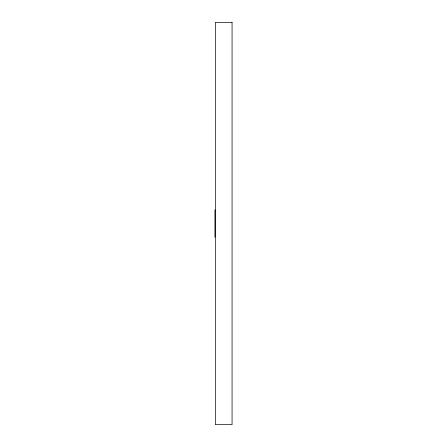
<?xml version="1.0" encoding="UTF-8"?>
<svg xmlns="http://www.w3.org/2000/svg" width="447" height="447" viewBox="0 0 447 447"><rect width="100%" height="100%" fill="white"/><g stroke="black" fill="none" stroke-linecap="round" stroke-linejoin="round"><path stroke-width="0.67" d="M214.934 209.749L214.934 237.251M232.066 22.35L215.353 22.35L215.353 424.65L232.066 424.65L232.066 22.35"/></g></svg>
